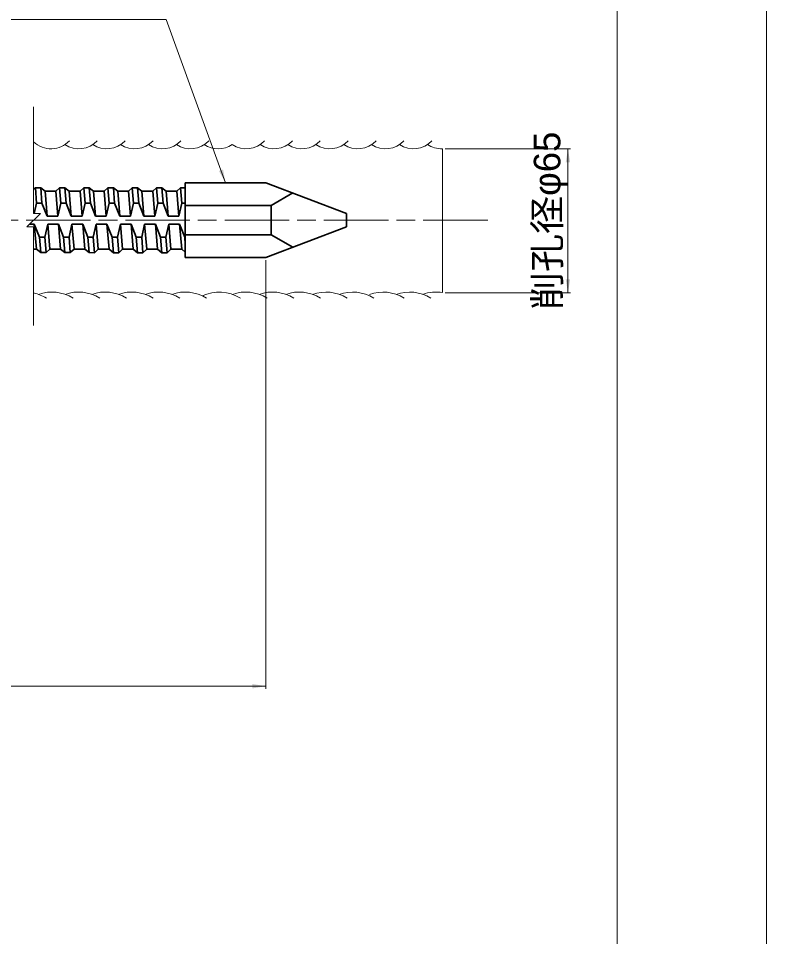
# Model space of a CAD drawing. Units: millimetres at full size, sheet at 1:2; details may follow other scales. Extents: x 1934 to 3616, y 931 to 2119.
# Drawn here: x 3337.4 to 3616.2, y 1525 to 1867 of the extents above; entities that cross this region are included whole.
import ezdxf
from ezdxf.enums import TextEntityAlignment as Align

# ---------------------------------------------------------------- set-up
doc = ezdxf.new("R2010")
doc.units = ezdxf.units.MM
doc.header["$LTSCALE"] = 2
doc.linetypes.add('CHAIN', pattern=[18.5, 12, -1.5, 3.5, -1.5])
for name, color, linetype, lineweight in [('1外形線', 7, 'Continuous', 35), ('2細い実線', 3, 'Continuous', 20), ('4中心線', 1, 'CHAIN', 15), ('6寸法線', 4, 'Continuous', 13), ('7 枠・タイトル', 7, 'Continuous', 13), ('Defpoints_2', 7, 'Continuous', 13)]:
    doc.layers.add(name, color=color, linetype=linetype, lineweight=lineweight)
doc.styles.add('ＭＳ Ｐゴシック', font='')
doc.styles.get('ＭＳ Ｐゴシック').set_extended_font_data('MS PGothic')

# ---------------------------------------------------------------- blocks, each defined once
blk = doc.blocks.new('filled_arrow')
at = {"color": 0, "linetype": 'Continuous', "lineweight": -2}
blk.add_solid([(7.5, 1.25), (0, 0), (7.5, -1.25)], dxfattribs=at)

msp = doc.modelspace()

# ---------------------------------------------------------------- linework, layer by layer
at = {"layer": '1外形線'}
for p, q in [((3343.72, 1803.944), (3343.095, 1803.339)), ((3345.72, 1803.944), (3343.72, 1803.944)), ((3344.195, 1798.195), (3343.72, 1803.944)), ((3345.72, 1803.944), (3347.337, 1802.595)), ((3346.195, 1798.194), (3345.72, 1803.944)), ((3351.351, 1802.595), (3347.337, 1802.595)), ((3348.101, 1793.344), (3347.337, 1802.595)), ((3352.115, 1793.344), (3351.35, 1802.594)), ((3352.744, 1803.944), (3351.351, 1802.594)), ((3354.744, 1803.944), (3352.744, 1803.944)), ((3353.219, 1798.194), (3352.744, 1803.944)), ((3354.744, 1803.944), (3356.361, 1802.594)), ((3355.219, 1798.194), (3354.744, 1803.944)), ((3357.125, 1793.344), (3356.361, 1802.594)), ((3360.374, 1802.594), (3356.361, 1802.594)), ((3361.768, 1803.944), (3360.374, 1802.594)), ((3361.139, 1793.344), (3360.374, 1802.593)), ((3363.768, 1803.943), (3361.768, 1803.944)), ((3362.243, 1798.194), (3361.768, 1803.944)), ((3364.243, 1798.193), (3363.768, 1803.943)), ((3363.768, 1803.943), (3365.385, 1802.594)), ((3369.398, 1802.594), (3365.385, 1802.594)), ((3366.149, 1793.344), (3365.385, 1802.594)), ((3370.792, 1803.943), (3369.398, 1802.593)), ((3370.163, 1793.343), (3369.398, 1802.593)), ((3372.792, 1803.943), (3370.792, 1803.943)), ((3371.267, 1798.193), (3370.792, 1803.943)), ((3372.792, 1803.943), (3374.409, 1802.594)), ((3373.267, 1798.193), (3372.792, 1803.943)), ((3375.173, 1793.343), (3374.409, 1802.594)), ((3378.422, 1802.593), (3374.409, 1802.594)), ((3379.816, 1803.943), (3378.422, 1802.593)), ((3379.186, 1793.343), (3378.422, 1802.592)), ((3381.816, 1803.942), (3379.816, 1803.943)), ((3380.291, 1798.193), (3379.816, 1803.943)), ((3381.816, 1803.942), (3383.432, 1802.593)), ((3382.291, 1798.192), (3381.816, 1803.942)), ((3384.197, 1793.343), (3383.432, 1802.593)), ((3387.446, 1802.593), (3383.432, 1802.593)), ((3388.839, 1803.942), (3387.446, 1802.592)), ((3388.21, 1793.342), (3387.446, 1802.592)), ((3390.84, 1803.942), (3388.839, 1803.942)), ((3389.315, 1798.192), (3388.839, 1803.942)), ((3390.84, 1803.942), (3392.456, 1802.593)), ((3391.315, 1798.192), (3390.84, 1803.942)), ((3396.47, 1802.592), (3392.456, 1802.593)), ((3393.22, 1793.342), (3392.456, 1802.593)), ((3397.863, 1803.942), (3396.47, 1802.592)), ((3397.234, 1793.342), (3396.47, 1802.591)), ((3399.604, 1803.941), (3397.863, 1803.942)), ((3398.338, 1798.192), (3397.863, 1803.942)), ((3399.605, 1805.815), (3399.605, 1777.915)), ((3399.605, 1805.815), (3429.605, 1805.815)), ((3429.605, 1805.815), (3459.605, 1794.365)), ((3431.605, 1797.365), (3439.605, 1801.999)), ((3344.195, 1798.195), (3343.329, 1794.388)), ((3344.195, 1798.195), (3346.195, 1798.194)), ((3346.195, 1798.194), (3348.101, 1793.344)), ((3353.219, 1798.194), (3352.115, 1793.344)), ((3353.219, 1798.194), (3355.219, 1798.194)), ((3355.219, 1798.194), (3357.125, 1793.344)), ((3362.243, 1798.194), (3361.139, 1793.344)), ((3362.243, 1798.194), (3364.243, 1798.193)), ((3364.243, 1798.193), (3366.149, 1793.344)), ((3371.267, 1798.193), (3370.163, 1793.343)), ((3371.267, 1798.193), (3373.267, 1798.193)), ((3373.267, 1798.193), (3375.173, 1793.343)), ((3380.291, 1798.193), (3379.186, 1793.343)), ((3380.291, 1798.193), (3382.291, 1798.192)), ((3382.291, 1798.192), (3384.197, 1793.343)), ((3389.315, 1798.192), (3388.21, 1793.342)), ((3389.315, 1798.192), (3391.315, 1798.192)), ((3391.315, 1798.192), (3393.22, 1793.342)), ((3398.338, 1798.192), (3397.234, 1793.342)), ((3398.338, 1798.192), (3399.605, 1798.192)), ((3399.605, 1797.365), (3431.605, 1797.365)), ((3431.605, 1797.365), (3431.605, 1786.365)), ((3352.115, 1793.344), (3348.101, 1793.344)), ((3361.139, 1793.344), (3357.125, 1793.344)), ((3370.163, 1793.343), (3366.149, 1793.344)), ((3379.186, 1793.343), (3375.173, 1793.343)), ((3388.21, 1793.342), (3384.197, 1793.343)), ((3397.234, 1793.342), (3393.22, 1793.342)), ((3459.605, 1794.365), (3459.605, 1789.365)), ((3343.339, 1790.344), (3341.565, 1790.345)), ((3344.103, 1781.095), (3343.339, 1790.344)), ((3345.245, 1785.494), (3343.339, 1790.344)), ((3347.245, 1785.495), (3348.349, 1790.344)), ((3352.363, 1790.344), (3348.349, 1790.345)), ((3349.113, 1781.095), (3348.349, 1790.344)), ((3353.127, 1781.094), (3352.363, 1790.344)), ((3354.268, 1785.494), (3352.363, 1790.344)), ((3356.268, 1785.494), (3357.373, 1790.343)), ((3361.386, 1790.343), (3357.373, 1790.344)), ((3358.137, 1781.094), (3357.373, 1790.343)), ((3362.151, 1781.094), (3361.386, 1790.343)), ((3363.292, 1785.493), (3361.386, 1790.343)), ((3365.292, 1785.494), (3366.397, 1790.343)), ((3370.41, 1790.343), (3366.397, 1790.344)), ((3367.161, 1781.094), (3366.397, 1790.343)), ((3371.175, 1781.093), (3370.41, 1790.343)), ((3372.316, 1785.493), (3370.41, 1790.343)), ((3374.316, 1785.493), (3375.42, 1790.342)), ((3376.185, 1781.093), (3375.42, 1790.342)), ((3379.434, 1790.342), (3375.421, 1790.343)), ((3380.198, 1781.093), (3379.434, 1790.342)), ((3381.34, 1785.492), (3379.434, 1790.342)), ((3383.34, 1785.493), (3384.444, 1790.342)), ((3388.458, 1790.342), (3384.444, 1790.343)), ((3385.209, 1781.093), (3384.444, 1790.342)), ((3389.222, 1781.093), (3388.458, 1790.342)), ((3390.364, 1785.492), (3388.458, 1790.342)), ((3392.364, 1785.492), (3393.468, 1790.342)), ((3397.482, 1790.341), (3393.468, 1790.343)), ((3394.232, 1781.092), (3393.468, 1790.342)), ((3398.246, 1781.092), (3397.482, 1790.341)), ((3399.388, 1785.492), (3397.482, 1790.341)), ((3459.605, 1789.365), (3429.605, 1777.915)), ((3345.245, 1785.494), (3347.245, 1785.495)), ((3345.72, 1779.744), (3345.245, 1785.494)), ((3347.72, 1779.744), (3347.245, 1785.495)), ((3354.744, 1779.744), (3354.268, 1785.494)), ((3354.268, 1785.494), (3356.268, 1785.494)), ((3356.744, 1779.744), (3356.268, 1785.494)), ((3363.292, 1785.493), (3365.292, 1785.494)), ((3363.767, 1779.744), (3363.292, 1785.493)), ((3365.767, 1779.743), (3365.292, 1785.494)), ((3372.791, 1779.743), (3372.316, 1785.493)), ((3372.316, 1785.493), (3374.316, 1785.493)), ((3374.791, 1779.743), (3374.316, 1785.493)), ((3381.34, 1785.492), (3383.34, 1785.493)), ((3381.815, 1779.743), (3381.34, 1785.492)), ((3383.815, 1779.742), (3383.34, 1785.493)), ((3390.839, 1779.742), (3390.364, 1785.492)), ((3390.364, 1785.492), (3392.364, 1785.492)), ((3392.839, 1779.742), (3392.364, 1785.492)), ((3399.605, 1782.857), (3399.388, 1785.492)), ((3399.388, 1785.492), (3399.605, 1785.492)), ((3399.605, 1786.365), (3431.605, 1786.365)), ((3431.605, 1786.365), (3439.605, 1781.732)), ((3344.103, 1781.095), (3343.095, 1781.095)), ((3345.72, 1779.744), (3344.103, 1781.095)), ((3347.72, 1779.744), (3345.72, 1779.744)), ((3347.72, 1779.744), (3349.113, 1781.095)), ((3353.127, 1781.094), (3349.113, 1781.095)), ((3354.744, 1779.744), (3353.127, 1781.094)), ((3356.744, 1779.744), (3354.744, 1779.744)), ((3356.744, 1779.744), (3358.137, 1781.094)), ((3362.151, 1781.094), (3358.137, 1781.094)), ((3363.767, 1779.744), (3362.151, 1781.094)), ((3365.767, 1779.743), (3363.767, 1779.744)), ((3365.767, 1779.743), (3367.161, 1781.094)), ((3371.175, 1781.093), (3367.161, 1781.094)), ((3372.791, 1779.743), (3371.175, 1781.093)), ((3374.791, 1779.743), (3372.791, 1779.743)), ((3374.791, 1779.743), (3376.185, 1781.093)), ((3380.198, 1781.093), (3376.185, 1781.093)), ((3381.815, 1779.743), (3380.198, 1781.093)), ((3383.815, 1779.742), (3381.815, 1779.743)), ((3383.815, 1779.742), (3385.209, 1781.093)), ((3389.222, 1781.093), (3385.209, 1781.093)), ((3390.839, 1779.742), (3389.222, 1781.093)), ((3392.839, 1779.742), (3390.839, 1779.742)), ((3392.839, 1779.742), (3394.232, 1781.092)), ((3398.246, 1781.092), (3394.232, 1781.092)), ((3399.605, 1779.957), (3398.246, 1781.092)), ((3399.605, 1777.915), (3429.605, 1777.915))]:
    msp.add_line(p, q, dxfattribs=at)
at = {"layer": '2細い実線'}
for p, q in [((3343.096, 1834.028), (3343.095, 1794.388)), ((3495.439, 1764.867), (3495.44, 1818.453)), ((3340.595, 1789.372), (3345.595, 1794.388)), ((3343.095, 1794.388), (3345.595, 1794.388)), ((3343.095, 1789.371), (3340.595, 1789.372)), ((3343.094, 1752.581), (3343.095, 1789.371))]:
    msp.add_line(p, q, dxfattribs=at)
for centre, radius, start, end in [((3349.527, 1827.81), 9.363, 226.61765, 317.16493), ((3359.917, 1827.81), 9.363, 236.29835, 317.16493), ((3370.307, 1827.81), 9.363, 236.29835, 317.16493), ((3380.697, 1827.809), 9.363, 236.29835, 317.16493), ((3391.087, 1827.809), 9.363, 236.29835, 317.16493), ((3401.477, 1827.809), 9.363, 236.29835, 317.16493), ((3411.867, 1827.808), 9.363, 236.29835, 303.69727), ((3422.257, 1827.808), 9.363, 236.29835, 317.16493), ((3432.647, 1827.807), 9.363, 236.29835, 317.16493), ((3443.037, 1827.807), 9.363, 236.29835, 317.16493), ((3453.427, 1827.807), 9.363, 236.29835, 317.16493), ((3463.817, 1827.806), 9.363, 236.29835, 317.16493), ((3474.208, 1827.806), 9.363, 236.29835, 317.16493), ((3484.598, 1827.806), 9.363, 236.29835, 317.16493), ((3494.988, 1827.805), 9.363, 236.29835, 272.76982), ((3349.876, 1750.119), 14.948, 58.00504, 109.39784), ((3359.806, 1750.119), 14.948, 58.00504, 109.39784), ((3369.736, 1750.118), 14.948, 58.00504, 109.39784), ((3379.666, 1750.118), 14.948, 58.00504, 109.39784), ((3389.596, 1750.117), 14.948, 58.00504, 109.39784), ((3399.526, 1750.117), 14.948, 58.00504, 109.39784), ((3412.217, 1750.117), 14.948, 58.00504, 115.12282), ((3422.147, 1750.117), 14.948, 58.00504, 109.39784), ((3432.076, 1750.116), 14.948, 58.00504, 109.39784), ((3442.006, 1750.116), 14.948, 58.00504, 109.39784), ((3451.936, 1750.115), 14.948, 58.00504, 109.39784), ((3461.866, 1750.114), 14.948, 58.00504, 109.39784), ((3473.177, 1750.115), 14.948, 58.00504, 109.39784), ((3483.106, 1750.114), 14.948, 58.00504, 109.39784), ((3493.036, 1750.113), 14.948, 80.74872, 109.39784), ((3339.946, 1750.12), 14.948, 58.00504, 77.84058)]:
    msp.add_arc(centre, radius, start, end, dxfattribs=at)
at = {"layer": '4中心線'}
msp.add_line((3512.275, 1791.865), (2150.1, 1791.865), dxfattribs=at)
at = {"layer": '6寸法線'}
for p, q in [((3496.441, 1818.385), (3543.173, 1818.385)), ((3542.173, 1818.385), (3542.173, 1764.799)), ((3429.605, 1776.915), (3429.605, 1617.257)), ((3496.438, 1764.799), (3543.173, 1764.799)), ((2186.225, 1618.257), (3429.605, 1618.257))]:
    msp.add_line(p, q, dxfattribs=at)
msp.add_lwpolyline([(3414.605, 1805.752), (3412.893, 1810.45), (3392.42, 1866.64), (3267.152, 1866.64)], dxfattribs=at)
at = {"layer": '7 枠・タイトル'}
msp.add_line((3560.554, 2081.75), (3560.554, 968.196), dxfattribs=at)
at = {"layer": 'Defpoints_2'}
msp.add_lwpolyline([(1934.206, 930.974), (3616.206, 930.974), (3616.206, 2118.974), (1934.206, 2118.974)], close=True, dxfattribs=at)

# ---------------------------------------------------------------- block references
at = {"layer": '6寸法線', "xscale": 0.667, "yscale": 0.667}
for p, rotation in [((3542.173, 1818.385), 270), ((3414.605, 1805.752), 110), ((3542.173, 1764.799), 90), ((3429.605, 1618.257), 180)]:
    msp.add_blockref('filled_arrow', p, dxfattribs=dict(at, rotation=rotation))

# ---------------------------------------------------------------- texts
at = {"layer": '6寸法線', "style": 'ＭＳ Ｐゴシック', "width": 1.05}
msp.add_text('削孔径φ65', height=9.897, rotation=90, dxfattribs=at).set_placement((3534.383, 1791.592), align=Align.MIDDLE_CENTER)

doc.saveas('drawing.dxf')
